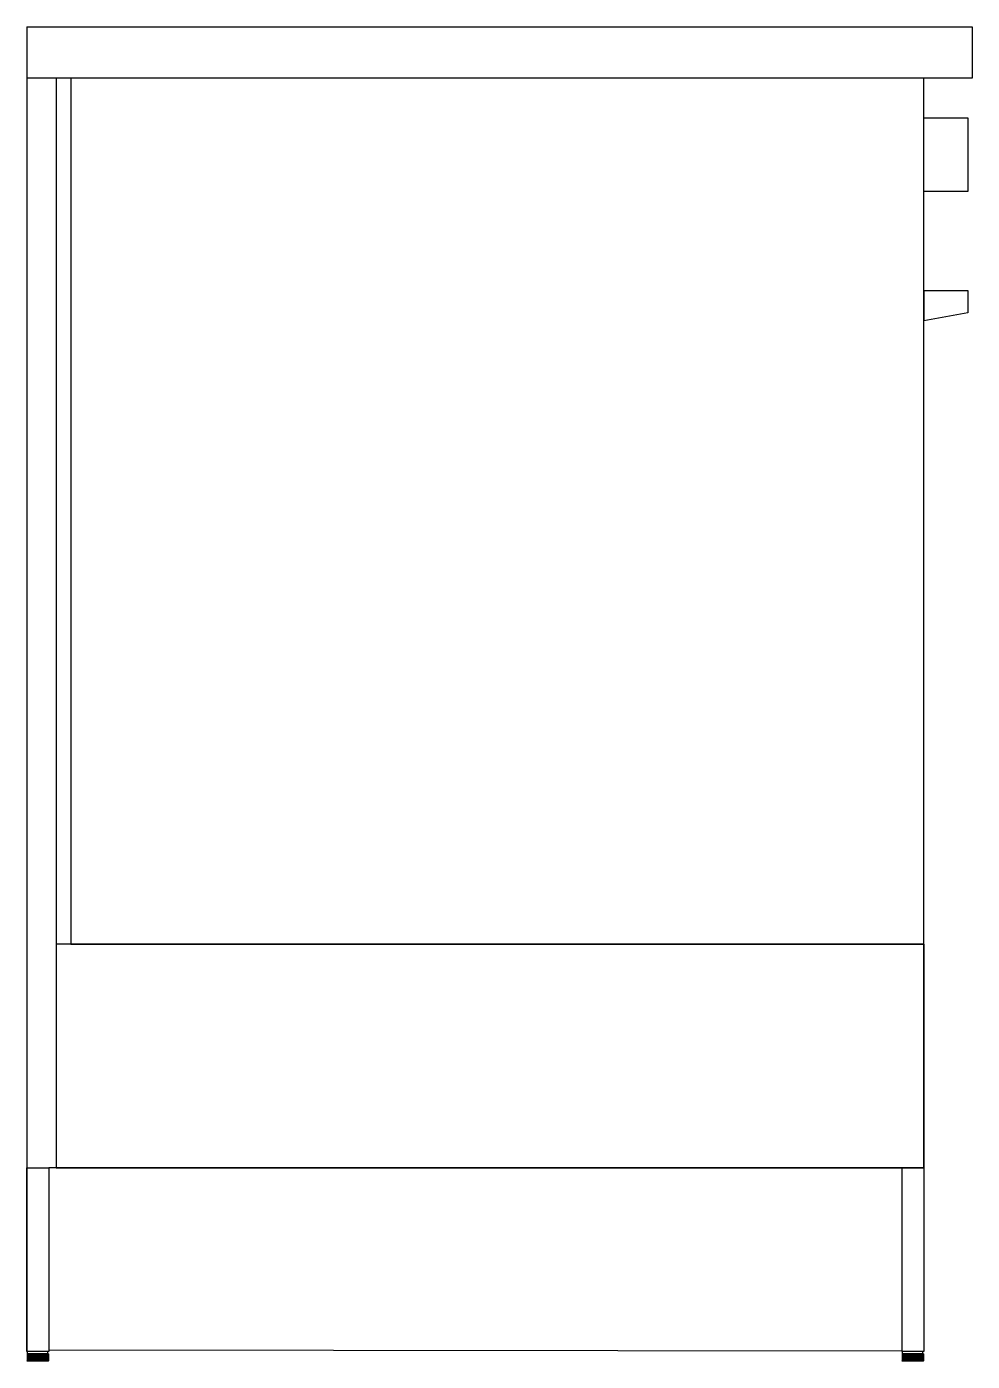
# Model space of a CAD drawing. Header units: millimetres. Extents: x 1912 to 3272, y -106 to 176.
# Drawn here: x 2162 to 2226.3, y -105.9 to -15.1 of the extents above; entities that cross this region are included whole.
import ezdxf

# ---------------------------------------------------------------- set-up
doc = ezdxf.new("R2010")
doc.units = ezdxf.units.MM
doc.layers.add('cassetti', color=1, linetype='Continuous')
doc.layers.add('elementi incassati', color=4, linetype='Continuous')

msp = doc.modelspace()

# ---------------------------------------------------------------- linework, layer by layer
for p, q in [((2162.024, -15.115), (2226.324, -15.115)), ((2162.024, -15.115), (2162.024, -105.215)), ((2226.324, -15.115), (2226.324, -18.615)), ((2226.324, -18.615), (2162.024, -18.615)), ((2164.024, -18.615), (2164.024, -92.715)), ((2223.024, -77.515), (2223.024, -105.215)), ((2162.024, -92.715), (2163.524, -92.715)), ((2162.024, -105.215), (2162.024, -92.715)), ((2163.524, -92.715), (2163.524, -105.215)), ((2221.524, -92.715), (2163.524, -92.715)), ((2223.024, -92.715), (2221.524, -92.715)), ((2221.524, -92.715), (2221.524, -105.215)), ((2163.524, -105.215), (2162.024, -105.215)), ((2163.466, -105.215), (2162.082, -105.215)), ((2221.582, -105.185), (2163.524, -105.115)), ((2223.024, -105.215), (2221.524, -105.215)), ((2222.966, -105.215), (2221.582, -105.215))]:
    msp.add_line(p, q)
at = {"lineweight": 25}
for points in [[(2162.082, -105.362), (2162.082, -105.215)], [(2163.466, -105.362), (2163.466, -105.215)], [(2221.582, -105.362), (2221.582, -105.215)], [(2222.966, -105.362), (2222.966, -105.215)], [(2162.048, -105.362), (2162.048, -105.846), (2162.05, -105.846), (2162.058, -105.846)], [(2162.048, -105.362), (2162.05, -105.362), (2162.058, -105.362)], [(2162.057, -105.858), (2162.055, -105.858), (2162.053, -105.858), (2162.053, -105.854), (2162.049, -105.854), (2162.049, -105.851), (2162.048, -105.851), (2162.048, -105.849), (2162.048, -105.846)], [(2162.057, -105.362), (2162.057, -105.846), (2162.061, -105.846), (2162.063, -105.846), (2162.071, -105.846)], [(2162.057, -105.362), (2162.061, -105.362), (2162.063, -105.362), (2162.071, -105.362)], [(2162.069, -105.858), (2162.065, -105.858), (2162.063, -105.858), (2162.061, -105.858), (2162.061, -105.854), (2162.061, -105.851), (2162.057, -105.851), (2162.057, -105.849), (2162.057, -105.846)], [(2162.057, -105.851), (2162.057, -105.854), (2162.057, -105.858)], [(2163.36, -105.867), (2163.314, -105.867), (2163.264, -105.867), (2163.207, -105.867), (2163.148, -105.867), (2163.086, -105.867), (2163.018, -105.867), (2162.948, -105.867), (2162.878, -105.867), (2162.806, -105.867), (2162.733, -105.867), (2162.661, -105.867), (2162.59, -105.867), (2162.522, -105.867), (2162.457, -105.867), (2162.393, -105.867), (2162.335, -105.867), (2162.279, -105.867), (2162.229, -105.867), (2162.185, -105.867), (2162.145, -105.867), (2162.115, -105.867), (2162.091, -105.867), (2162.073, -105.867), (2162.061, -105.867), (2162.057, -105.867), (2162.057, -105.858)], [(2162.057, -105.858), (2162.057, -105.858)], [(2162.069, -105.88), (2162.065, -105.88), (2162.063, -105.88), (2162.063, -105.875), (2162.061, -105.875), (2162.061, -105.873), (2162.057, -105.873), (2162.057, -105.869), (2162.057, -105.867)], [(2162.069, -105.858), (2162.071, -105.858), (2162.071, -105.854), (2162.071, -105.851), (2162.071, -105.846), (2162.071, -105.362)], [(2163.35, -105.88), (2163.306, -105.88), (2163.254, -105.88), (2163.194, -105.88), (2163.131, -105.88), (2163.068, -105.88), (2162.998, -105.88), (2162.927, -105.88), (2162.853, -105.88), (2162.781, -105.88), (2162.705, -105.88), (2162.633, -105.88), (2162.559, -105.88), (2162.489, -105.88), (2162.423, -105.88), (2162.362, -105.88), (2162.305, -105.88), (2162.249, -105.88), (2162.204, -105.88), (2162.164, -105.88), (2162.132, -105.88), (2162.103, -105.88), (2162.084, -105.88), (2162.071, -105.88), (2162.069, -105.88)], [(2162.098, -105.362), (2162.086, -105.362), (2162.082, -105.362), (2162.078, -105.362), (2162.076, -105.362), (2162.07, -105.362)], [(2162.078, -105.362), (2162.078, -105.846), (2162.082, -105.846), (2162.086, -105.846), (2162.098, -105.846)], [(2162.09, -105.858), (2162.086, -105.858), (2162.084, -105.858), (2162.084, -105.854), (2162.082, -105.854), (2162.082, -105.851), (2162.078, -105.851), (2162.078, -105.849), (2162.078, -105.846)], [(2162.089, -105.858), (2162.091, -105.858), (2162.093, -105.854), (2162.093, -105.851), (2162.097, -105.846), (2162.097, -105.362)], [(2162.132, -105.362), (2162.12, -105.362), (2162.114, -105.362), (2162.113, -105.362), (2162.103, -105.362), (2162.097, -105.362)], [(2162.12, -105.858), (2162.116, -105.858), (2162.114, -105.858), (2162.114, -105.854), (2162.112, -105.854), (2162.112, -105.851), (2162.112, -105.849), (2162.112, -105.846)], [(2162.113, -105.362), (2162.113, -105.846), (2162.114, -105.846), (2162.12, -105.846), (2162.132, -105.846)], [(2162.12, -105.858), (2162.122, -105.858), (2162.126, -105.858), (2162.128, -105.858), (2162.132, -105.851), (2162.132, -105.846), (2162.132, -105.362)], [(2162.177, -105.362), (2162.166, -105.362), (2162.158, -105.362), (2162.156, -105.362), (2162.143, -105.362), (2162.132, -105.362)], [(2162.156, -105.362), (2162.156, -105.846), (2162.158, -105.846), (2162.166, -105.846), (2162.177, -105.846)], [(2162.162, -105.858), (2162.158, -105.858), (2162.158, -105.854), (2162.156, -105.854), (2162.156, -105.851), (2162.156, -105.849), (2162.156, -105.846)], [(2162.162, -105.858), (2162.166, -105.858), (2162.169, -105.858), (2162.171, -105.858), (2162.173, -105.858), (2162.177, -105.851), (2162.177, -105.846), (2162.177, -105.362)], [(2162.234, -105.362), (2162.227, -105.362), (2162.215, -105.362), (2162.21, -105.362), (2162.208, -105.362), (2162.192, -105.362), (2162.177, -105.362)], [(2162.208, -105.362), (2162.208, -105.846), (2162.21, -105.846), (2162.215, -105.846), (2162.227, -105.846), (2162.234, -105.846)], [(2162.213, -105.858), (2162.213, -105.854), (2162.21, -105.854), (2162.21, -105.851), (2162.208, -105.851), (2162.208, -105.849), (2162.208, -105.846)], [(2162.214, -105.858), (2162.219, -105.858), (2162.223, -105.858), (2162.227, -105.858), (2162.229, -105.858), (2162.234, -105.854), (2162.234, -105.846), (2162.234, -105.362)], [(2162.301, -105.362), (2162.292, -105.362), (2162.28, -105.362), (2162.276, -105.362), (2162.272, -105.362), (2162.252, -105.362), (2162.234, -105.362)], [(2162.272, -105.362), (2162.272, -105.846), (2162.276, -105.846), (2162.28, -105.846), (2162.292, -105.846), (2162.301, -105.846)], [(2162.276, -105.854), (2162.272, -105.854), (2162.272, -105.851), (2162.272, -105.849), (2162.272, -105.846)], [(2162.277, -105.854), (2162.28, -105.858), (2162.285, -105.858), (2162.287, -105.858), (2162.293, -105.858), (2162.299, -105.854), (2162.301, -105.846), (2162.301, -105.362)], [(2162.375, -105.362), (2162.363, -105.362), (2162.353, -105.362), (2162.345, -105.362), (2162.343, -105.362), (2162.322, -105.362), (2162.301, -105.362)], [(2162.343, -105.362), (2162.343, -105.846), (2162.345, -105.854), (2162.353, -105.858), (2162.358, -105.858), (2162.365, -105.858), (2162.371, -105.854), (2162.373, -105.851), (2162.375, -105.846), (2162.375, -105.362)], [(2162.343, -105.846), (2162.345, -105.846), (2162.353, -105.846), (2162.363, -105.846), (2162.375, -105.846)], [(2162.457, -105.362), (2162.445, -105.362), (2162.433, -105.362), (2162.425, -105.362), (2162.421, -105.362), (2162.4, -105.362), (2162.375, -105.362)], [(2162.421, -105.362), (2162.421, -105.846), (2162.425, -105.854), (2162.431, -105.858), (2162.438, -105.858), (2162.445, -105.858), (2162.453, -105.854), (2162.457, -105.851), (2162.457, -105.846), (2162.457, -105.362)], [(2162.421, -105.846), (2162.425, -105.846), (2162.433, -105.846), (2162.445, -105.846), (2162.457, -105.846)], [(2162.539, -105.362), (2162.529, -105.362), (2162.52, -105.362), (2162.511, -105.362), (2162.505, -105.362), (2162.482, -105.362), (2162.457, -105.362)], [(2162.505, -105.362), (2162.505, -105.846), (2162.509, -105.854), (2162.516, -105.858), (2162.524, -105.858), (2162.531, -105.858), (2162.539, -105.854), (2162.543, -105.851), (2162.545, -105.846), (2162.545, -105.362)], [(2162.505, -105.846), (2162.511, -105.846), (2162.522, -105.846), (2162.531, -105.846), (2162.545, -105.846)], [(2162.539, -105.362), (2162.543, -105.362), (2162.545, -105.362)], [(2162.636, -105.362), (2162.624, -105.362), (2162.612, -105.362), (2162.602, -105.362), (2162.596, -105.362), (2162.568, -105.362), (2162.544, -105.362)], [(2162.596, -105.362), (2162.596, -105.846), (2162.6, -105.854), (2162.608, -105.858), (2162.612, -105.858), (2162.62, -105.858), (2162.63, -105.854), (2162.632, -105.851), (2162.636, -105.846), (2162.636, -105.362)], [(2162.596, -105.846), (2162.602, -105.846), (2162.612, -105.846), (2162.624, -105.846), (2162.636, -105.846)], [(2162.727, -105.362), (2162.718, -105.362), (2162.705, -105.362), (2162.695, -105.362), (2162.687, -105.362), (2162.661, -105.362), (2162.636, -105.362)], [(2162.687, -105.362), (2162.687, -105.846), (2162.689, -105.854), (2162.697, -105.858), (2162.705, -105.858), (2162.712, -105.858), (2162.723, -105.854), (2162.727, -105.851), (2162.727, -105.846), (2162.727, -105.362)], [(2162.687, -105.846), (2162.695, -105.846), (2162.705, -105.846), (2162.718, -105.846), (2162.727, -105.846)], [(2162.821, -105.362), (2162.811, -105.362), (2162.801, -105.362), (2162.79, -105.362), (2162.781, -105.362), (2162.754, -105.362), (2162.727, -105.362)], [(2162.781, -105.362), (2162.781, -105.846), (2162.783, -105.851), (2162.785, -105.854), (2162.794, -105.858), (2162.801, -105.858), (2162.809, -105.858), (2162.817, -105.854), (2162.821, -105.846), (2162.821, -105.362)], [(2162.781, -105.846), (2162.79, -105.846), (2162.801, -105.846), (2162.811, -105.846), (2162.821, -105.846)], [(2162.916, -105.362), (2162.906, -105.362), (2162.896, -105.362), (2162.884, -105.362), (2162.874, -105.362), (2162.848, -105.362), (2162.82, -105.362)], [(2162.874, -105.362), (2162.874, -105.846), (2162.876, -105.851), (2162.878, -105.854), (2162.89, -105.858), (2162.896, -105.858), (2162.9, -105.858), (2162.91, -105.854), (2162.916, -105.846), (2162.916, -105.362)], [(2162.874, -105.846), (2162.884, -105.846), (2162.896, -105.846), (2162.906, -105.846), (2162.916, -105.846)], [(2163.005, -105.362), (2162.997, -105.362), (2162.987, -105.362), (2162.977, -105.362), (2162.967, -105.362), (2162.941, -105.362), (2162.916, -105.362)], [(2162.967, -105.362), (2162.967, -105.846), (2162.967, -105.851), (2162.971, -105.854), (2162.981, -105.858), (2162.986, -105.858), (2162.996, -105.858), (2163, -105.854), (2163.005, -105.846), (2163.005, -105.362)], [(2162.967, -105.846), (2162.977, -105.846), (2162.987, -105.846), (2162.997, -105.846), (2163.005, -105.846)], [(2163.091, -105.362), (2163.085, -105.362), (2163.077, -105.362), (2163.065, -105.362), (2163.055, -105.362), (2163.029, -105.362), (2163.005, -105.362)], [(2163.055, -105.362), (2163.055, -105.846), (2163.057, -105.851), (2163.061, -105.854), (2163.069, -105.858), (2163.075, -105.858), (2163.081, -105.858), (2163.087, -105.854), (2163.091, -105.846), (2163.091, -105.362)], [(2163.055, -105.846), (2163.065, -105.846), (2163.077, -105.846), (2163.085, -105.846), (2163.091, -105.846)], [(2163.171, -105.362), (2163.169, -105.362), (2163.161, -105.362), (2163.15, -105.362), (2163.139, -105.362), (2163.114, -105.362), (2163.091, -105.362)], [(2163.139, -105.362), (2163.139, -105.846), (2163.141, -105.851), (2163.143, -105.854), (2163.151, -105.858), (2163.155, -105.858), (2163.163, -105.858), (2163.169, -105.854), (2163.171, -105.846), (2163.171, -105.362)], [(2163.139, -105.846), (2163.15, -105.846), (2163.161, -105.846), (2163.169, -105.846), (2163.171, -105.846)], [(2163.245, -105.362), (2163.243, -105.362), (2163.237, -105.362), (2163.228, -105.362), (2163.215, -105.362), (2163.194, -105.362), (2163.171, -105.362)], [(2163.245, -105.854), (2163.241, -105.858), (2163.236, -105.858), (2163.232, -105.858), (2163.226, -105.858), (2163.217, -105.854), (2163.215, -105.846), (2163.215, -105.362)], [(2163.215, -105.846), (2163.228, -105.846), (2163.237, -105.846), (2163.243, -105.846), (2163.245, -105.846)], [(2163.245, -105.854), (2163.245, -105.851), (2163.245, -105.849), (2163.245, -105.846), (2163.245, -105.362)], [(2163.313, -105.362), (2163.312, -105.362), (2163.306, -105.362), (2163.295, -105.362), (2163.285, -105.362), (2163.266, -105.362), (2163.245, -105.362)], [(2163.285, -105.846), (2163.295, -105.846), (2163.306, -105.846), (2163.312, -105.846), (2163.313, -105.846)], [(2163.308, -105.858), (2163.302, -105.858), (2163.3, -105.858), (2163.294, -105.858), (2163.292, -105.858), (2163.288, -105.854), (2163.286, -105.846), (2163.286, -105.362)], [(2163.308, -105.858), (2163.308, -105.854), (2163.312, -105.854), (2163.312, -105.851), (2163.314, -105.851), (2163.314, -105.849), (2163.314, -105.846), (2163.314, -105.362)], [(2163.37, -105.362), (2163.368, -105.362), (2163.36, -105.362), (2163.348, -105.362), (2163.33, -105.362), (2163.314, -105.362)], [(2163.365, -105.858), (2163.363, -105.858), (2163.357, -105.858), (2163.353, -105.858), (2163.352, -105.858), (2163.35, -105.854), (2163.348, -105.846), (2163.348, -105.362)], [(2163.348, -105.846), (2163.36, -105.846), (2163.368, -105.846), (2163.37, -105.846)], [(2163.481, -105.88), (2163.479, -105.88), (2163.466, -105.88), (2163.449, -105.88), (2163.422, -105.88), (2163.392, -105.88), (2163.35, -105.88)], [(2163.493, -105.858), (2163.493, -105.867), (2163.487, -105.867), (2163.477, -105.867), (2163.461, -105.867), (2163.432, -105.867), (2163.399, -105.867), (2163.359, -105.867)], [(2163.365, -105.858), (2163.369, -105.858), (2163.369, -105.854), (2163.371, -105.854), (2163.371, -105.851), (2163.371, -105.849), (2163.371, -105.846), (2163.371, -105.362)], [(2163.42, -105.362), (2163.417, -105.362), (2163.409, -105.362), (2163.399, -105.362), (2163.386, -105.362), (2163.371, -105.362)], [(2163.411, -105.858), (2163.409, -105.858), (2163.407, -105.858), (2163.403, -105.858), (2163.401, -105.858), (2163.399, -105.851), (2163.399, -105.846), (2163.399, -105.362)], [(2163.399, -105.846), (2163.409, -105.846), (2163.417, -105.846), (2163.42, -105.846)], [(2163.411, -105.858), (2163.415, -105.858), (2163.417, -105.854), (2163.417, -105.851), (2163.42, -105.851), (2163.42, -105.849), (2163.42, -105.846), (2163.42, -105.362)], [(2163.461, -105.362), (2163.457, -105.362), (2163.449, -105.362), (2163.441, -105.362), (2163.43, -105.362), (2163.421, -105.362)], [(2163.449, -105.858), (2163.445, -105.858), (2163.443, -105.858), (2163.441, -105.858), (2163.441, -105.851), (2163.441, -105.846), (2163.441, -105.362)], [(2163.441, -105.846), (2163.449, -105.846), (2163.457, -105.846), (2163.461, -105.846)], [(2163.449, -105.858), (2163.451, -105.858), (2163.453, -105.858), (2163.453, -105.854), (2163.456, -105.854), (2163.456, -105.851), (2163.456, -105.849), (2163.46, -105.849), (2163.46, -105.846), (2163.46, -105.362)], [(2163.486, -105.362), (2163.482, -105.362), (2163.478, -105.362), (2163.468, -105.362), (2163.464, -105.362), (2163.46, -105.362)], [(2163.474, -105.858), (2163.472, -105.858), (2163.468, -105.854), (2163.468, -105.851), (2163.468, -105.846), (2163.468, -105.362)], [(2163.468, -105.846), (2163.478, -105.846), (2163.482, -105.846), (2163.486, -105.846)], [(2163.473, -105.858), (2163.477, -105.858), (2163.479, -105.858), (2163.479, -105.854), (2163.481, -105.854), (2163.481, -105.851), (2163.485, -105.851), (2163.485, -105.849), (2163.485, -105.846), (2163.485, -105.362)], [(2163.493, -105.867), (2163.493, -105.869), (2163.493, -105.873), (2163.491, -105.873), (2163.491, -105.875), (2163.487, -105.875), (2163.487, -105.88), (2163.485, -105.88), (2163.481, -105.88)], [(2163.497, -105.362), (2163.495, -105.362), (2163.487, -105.362), (2163.485, -105.362)], [(2163.491, -105.858), (2163.487, -105.858), (2163.487, -105.854), (2163.487, -105.851), (2163.487, -105.846), (2163.487, -105.362)], [(2163.487, -105.846), (2163.495, -105.846), (2163.497, -105.846)], [(2163.497, -105.846), (2163.497, -105.849), (2163.497, -105.851), (2163.497, -105.854), (2163.495, -105.854), (2163.495, -105.858), (2163.493, -105.858), (2163.491, -105.858)], [(2163.493, -105.858), (2163.495, -105.858), (2163.496, -105.858), (2163.496, -105.854), (2163.5, -105.854), (2163.5, -105.851), (2163.5, -105.849), (2163.5, -105.846), (2163.5, -105.362)], [(2163.493, -105.858), (2163.493, -105.858)], [(2163.497, -105.362), (2163.497, -105.846), (2163.5, -105.846)], [(2163.497, -105.362), (2163.5, -105.362)], [(2221.548, -105.362), (2221.548, -105.846), (2221.55, -105.846), (2221.558, -105.846)], [(2221.548, -105.362), (2221.55, -105.362), (2221.558, -105.362)], [(2221.557, -105.858), (2221.555, -105.858), (2221.553, -105.858), (2221.553, -105.854), (2221.549, -105.854), (2221.549, -105.851), (2221.548, -105.851), (2221.548, -105.849), (2221.548, -105.846)], [(2221.557, -105.362), (2221.557, -105.846), (2221.561, -105.846), (2221.563, -105.846), (2221.571, -105.846)], [(2221.557, -105.362), (2221.561, -105.362), (2221.563, -105.362), (2221.571, -105.362)], [(2221.569, -105.858), (2221.565, -105.858), (2221.563, -105.858), (2221.561, -105.858), (2221.561, -105.854), (2221.561, -105.851), (2221.557, -105.851), (2221.557, -105.849), (2221.557, -105.846)], [(2221.557, -105.851), (2221.557, -105.854), (2221.557, -105.858)], [(2222.86, -105.867), (2222.814, -105.867), (2222.764, -105.867), (2222.707, -105.867), (2222.648, -105.867), (2222.586, -105.867), (2222.518, -105.867), (2222.448, -105.867), (2222.378, -105.867), (2222.306, -105.867), (2222.233, -105.867), (2222.161, -105.867), (2222.09, -105.867), (2222.022, -105.867), (2221.957, -105.867), (2221.893, -105.867), (2221.835, -105.867), (2221.779, -105.867), (2221.729, -105.867), (2221.685, -105.867), (2221.645, -105.867), (2221.615, -105.867), (2221.591, -105.867), (2221.573, -105.867), (2221.561, -105.867), (2221.557, -105.867), (2221.557, -105.858)], [(2221.557, -105.858), (2221.557, -105.858)], [(2221.569, -105.88), (2221.565, -105.88), (2221.563, -105.88), (2221.563, -105.875), (2221.561, -105.875), (2221.561, -105.873), (2221.557, -105.873), (2221.557, -105.869), (2221.557, -105.867)], [(2221.569, -105.858), (2221.571, -105.858), (2221.571, -105.854), (2221.571, -105.851), (2221.571, -105.846), (2221.571, -105.362)], [(2222.85, -105.88), (2222.806, -105.88), (2222.754, -105.88), (2222.694, -105.88), (2222.631, -105.88), (2222.568, -105.88), (2222.498, -105.88), (2222.427, -105.88), (2222.353, -105.88), (2222.281, -105.88), (2222.205, -105.88), (2222.133, -105.88), (2222.059, -105.88), (2221.989, -105.88), (2221.923, -105.88), (2221.862, -105.88), (2221.805, -105.88), (2221.749, -105.88), (2221.704, -105.88), (2221.664, -105.88), (2221.632, -105.88), (2221.603, -105.88), (2221.584, -105.88), (2221.571, -105.88), (2221.569, -105.88)], [(2221.598, -105.362), (2221.586, -105.362), (2221.582, -105.362), (2221.578, -105.362), (2221.576, -105.362), (2221.57, -105.362)], [(2221.578, -105.362), (2221.578, -105.846), (2221.582, -105.846), (2221.586, -105.846), (2221.598, -105.846)], [(2221.59, -105.858), (2221.586, -105.858), (2221.584, -105.858), (2221.584, -105.854), (2221.582, -105.854), (2221.582, -105.851), (2221.578, -105.851), (2221.578, -105.849), (2221.578, -105.846)], [(2221.589, -105.858), (2221.591, -105.858), (2221.593, -105.854), (2221.593, -105.851), (2221.597, -105.846), (2221.597, -105.362)], [(2221.632, -105.362), (2221.62, -105.362), (2221.614, -105.362), (2221.613, -105.362), (2221.603, -105.362), (2221.597, -105.362)], [(2221.62, -105.858), (2221.616, -105.858), (2221.614, -105.858), (2221.614, -105.854), (2221.612, -105.854), (2221.612, -105.851), (2221.612, -105.849), (2221.612, -105.846)], [(2221.613, -105.362), (2221.613, -105.846), (2221.614, -105.846), (2221.62, -105.846), (2221.632, -105.846)], [(2221.62, -105.858), (2221.622, -105.858), (2221.626, -105.858), (2221.628, -105.858), (2221.632, -105.851), (2221.632, -105.846), (2221.632, -105.362)], [(2221.677, -105.362), (2221.666, -105.362), (2221.658, -105.362), (2221.656, -105.362), (2221.643, -105.362), (2221.632, -105.362)], [(2221.656, -105.362), (2221.656, -105.846), (2221.658, -105.846), (2221.666, -105.846), (2221.677, -105.846)], [(2221.662, -105.858), (2221.658, -105.858), (2221.658, -105.854), (2221.656, -105.854), (2221.656, -105.851), (2221.656, -105.849), (2221.656, -105.846)], [(2221.662, -105.858), (2221.666, -105.858), (2221.669, -105.858), (2221.671, -105.858), (2221.673, -105.858), (2221.677, -105.851), (2221.677, -105.846), (2221.677, -105.362)], [(2221.734, -105.362), (2221.727, -105.362), (2221.715, -105.362), (2221.71, -105.362), (2221.708, -105.362), (2221.692, -105.362), (2221.677, -105.362)], [(2221.708, -105.362), (2221.708, -105.846), (2221.71, -105.846), (2221.715, -105.846), (2221.727, -105.846), (2221.734, -105.846)], [(2221.713, -105.858), (2221.713, -105.854), (2221.71, -105.854), (2221.71, -105.851), (2221.708, -105.851), (2221.708, -105.849), (2221.708, -105.846)], [(2221.714, -105.858), (2221.719, -105.858), (2221.723, -105.858), (2221.727, -105.858), (2221.729, -105.858), (2221.734, -105.854), (2221.734, -105.846), (2221.734, -105.362)], [(2221.801, -105.362), (2221.792, -105.362), (2221.78, -105.362), (2221.776, -105.362), (2221.772, -105.362), (2221.752, -105.362), (2221.734, -105.362)], [(2221.772, -105.362), (2221.772, -105.846), (2221.776, -105.846), (2221.78, -105.846), (2221.792, -105.846), (2221.801, -105.846)], [(2221.776, -105.854), (2221.772, -105.854), (2221.772, -105.851), (2221.772, -105.849), (2221.772, -105.846)], [(2221.777, -105.854), (2221.78, -105.858), (2221.785, -105.858), (2221.787, -105.858), (2221.793, -105.858), (2221.799, -105.854), (2221.801, -105.846), (2221.801, -105.362)], [(2221.875, -105.362), (2221.863, -105.362), (2221.853, -105.362), (2221.845, -105.362), (2221.843, -105.362), (2221.822, -105.362), (2221.801, -105.362)], [(2221.843, -105.362), (2221.843, -105.846), (2221.845, -105.854), (2221.853, -105.858), (2221.858, -105.858), (2221.865, -105.858), (2221.871, -105.854), (2221.873, -105.851), (2221.875, -105.846), (2221.875, -105.362)], [(2221.843, -105.846), (2221.845, -105.846), (2221.853, -105.846), (2221.863, -105.846), (2221.875, -105.846)], [(2221.957, -105.362), (2221.945, -105.362), (2221.933, -105.362), (2221.925, -105.362), (2221.921, -105.362), (2221.9, -105.362), (2221.875, -105.362)], [(2221.921, -105.362), (2221.921, -105.846), (2221.925, -105.854), (2221.931, -105.858), (2221.938, -105.858), (2221.945, -105.858), (2221.953, -105.854), (2221.957, -105.851), (2221.957, -105.846), (2221.957, -105.362)], [(2221.921, -105.846), (2221.925, -105.846), (2221.933, -105.846), (2221.945, -105.846), (2221.957, -105.846)], [(2222.039, -105.362), (2222.029, -105.362), (2222.02, -105.362), (2222.011, -105.362), (2222.005, -105.362), (2221.982, -105.362), (2221.957, -105.362)], [(2222.005, -105.362), (2222.005, -105.846), (2222.009, -105.854), (2222.016, -105.858), (2222.024, -105.858), (2222.031, -105.858), (2222.039, -105.854), (2222.043, -105.851), (2222.045, -105.846), (2222.045, -105.362)], [(2222.005, -105.846), (2222.011, -105.846), (2222.022, -105.846), (2222.031, -105.846), (2222.045, -105.846)], [(2222.039, -105.362), (2222.043, -105.362), (2222.045, -105.362)], [(2222.136, -105.362), (2222.124, -105.362), (2222.112, -105.362), (2222.102, -105.362), (2222.096, -105.362), (2222.068, -105.362), (2222.044, -105.362)], [(2222.096, -105.362), (2222.096, -105.846), (2222.1, -105.854), (2222.108, -105.858), (2222.112, -105.858), (2222.12, -105.858), (2222.13, -105.854), (2222.132, -105.851), (2222.136, -105.846), (2222.136, -105.362)], [(2222.096, -105.846), (2222.102, -105.846), (2222.112, -105.846), (2222.124, -105.846), (2222.136, -105.846)], [(2222.227, -105.362), (2222.218, -105.362), (2222.205, -105.362), (2222.195, -105.362), (2222.187, -105.362), (2222.161, -105.362), (2222.136, -105.362)], [(2222.187, -105.362), (2222.187, -105.846), (2222.189, -105.854), (2222.197, -105.858), (2222.205, -105.858), (2222.212, -105.858), (2222.223, -105.854), (2222.227, -105.851), (2222.227, -105.846), (2222.227, -105.362)], [(2222.187, -105.846), (2222.195, -105.846), (2222.205, -105.846), (2222.218, -105.846), (2222.227, -105.846)], [(2222.321, -105.362), (2222.311, -105.362), (2222.301, -105.362), (2222.29, -105.362), (2222.281, -105.362), (2222.254, -105.362), (2222.227, -105.362)], [(2222.281, -105.362), (2222.281, -105.846), (2222.283, -105.851), (2222.285, -105.854), (2222.294, -105.858), (2222.301, -105.858), (2222.309, -105.858), (2222.317, -105.854), (2222.321, -105.846), (2222.321, -105.362)], [(2222.281, -105.846), (2222.29, -105.846), (2222.301, -105.846), (2222.311, -105.846), (2222.321, -105.846)], [(2222.416, -105.362), (2222.406, -105.362), (2222.396, -105.362), (2222.384, -105.362), (2222.374, -105.362), (2222.348, -105.362), (2222.32, -105.362)], [(2222.374, -105.362), (2222.374, -105.846), (2222.376, -105.851), (2222.378, -105.854), (2222.39, -105.858), (2222.396, -105.858), (2222.4, -105.858), (2222.41, -105.854), (2222.416, -105.846), (2222.416, -105.362)], [(2222.374, -105.846), (2222.384, -105.846), (2222.396, -105.846), (2222.406, -105.846), (2222.416, -105.846)], [(2222.505, -105.362), (2222.497, -105.362), (2222.487, -105.362), (2222.477, -105.362), (2222.467, -105.362), (2222.441, -105.362), (2222.416, -105.362)], [(2222.467, -105.362), (2222.467, -105.846), (2222.467, -105.851), (2222.471, -105.854), (2222.481, -105.858), (2222.486, -105.858), (2222.496, -105.858), (2222.5, -105.854), (2222.505, -105.846), (2222.505, -105.362)], [(2222.467, -105.846), (2222.477, -105.846), (2222.487, -105.846), (2222.497, -105.846), (2222.505, -105.846)], [(2222.591, -105.362), (2222.585, -105.362), (2222.577, -105.362), (2222.565, -105.362), (2222.555, -105.362), (2222.529, -105.362), (2222.505, -105.362)], [(2222.555, -105.362), (2222.555, -105.846), (2222.557, -105.851), (2222.561, -105.854), (2222.569, -105.858), (2222.575, -105.858), (2222.581, -105.858), (2222.587, -105.854), (2222.591, -105.846), (2222.591, -105.362)], [(2222.555, -105.846), (2222.565, -105.846), (2222.577, -105.846), (2222.585, -105.846), (2222.591, -105.846)], [(2222.671, -105.362), (2222.669, -105.362), (2222.661, -105.362), (2222.65, -105.362), (2222.639, -105.362), (2222.614, -105.362), (2222.591, -105.362)], [(2222.639, -105.362), (2222.639, -105.846), (2222.641, -105.851), (2222.643, -105.854), (2222.651, -105.858), (2222.655, -105.858), (2222.663, -105.858), (2222.669, -105.854), (2222.671, -105.846), (2222.671, -105.362)], [(2222.639, -105.846), (2222.65, -105.846), (2222.661, -105.846), (2222.669, -105.846), (2222.671, -105.846)], [(2222.745, -105.362), (2222.743, -105.362), (2222.737, -105.362), (2222.728, -105.362), (2222.715, -105.362), (2222.694, -105.362), (2222.671, -105.362)], [(2222.745, -105.854), (2222.741, -105.858), (2222.736, -105.858), (2222.732, -105.858), (2222.726, -105.858), (2222.717, -105.854), (2222.715, -105.846), (2222.715, -105.362)], [(2222.715, -105.846), (2222.728, -105.846), (2222.737, -105.846), (2222.743, -105.846), (2222.745, -105.846)], [(2222.745, -105.854), (2222.745, -105.851), (2222.745, -105.849), (2222.745, -105.846), (2222.745, -105.362)], [(2222.813, -105.362), (2222.812, -105.362), (2222.806, -105.362), (2222.795, -105.362), (2222.785, -105.362), (2222.766, -105.362), (2222.745, -105.362)], [(2222.785, -105.846), (2222.795, -105.846), (2222.806, -105.846), (2222.812, -105.846), (2222.813, -105.846)], [(2222.808, -105.858), (2222.802, -105.858), (2222.8, -105.858), (2222.794, -105.858), (2222.792, -105.858), (2222.788, -105.854), (2222.786, -105.846), (2222.786, -105.362)], [(2222.808, -105.858), (2222.808, -105.854), (2222.812, -105.854), (2222.812, -105.851), (2222.814, -105.851), (2222.814, -105.849), (2222.814, -105.846), (2222.814, -105.362)], [(2222.87, -105.362), (2222.868, -105.362), (2222.86, -105.362), (2222.848, -105.362), (2222.83, -105.362), (2222.814, -105.362)], [(2222.865, -105.858), (2222.863, -105.858), (2222.857, -105.858), (2222.853, -105.858), (2222.852, -105.858), (2222.85, -105.854), (2222.848, -105.846), (2222.848, -105.362)], [(2222.848, -105.846), (2222.86, -105.846), (2222.868, -105.846), (2222.87, -105.846)], [(2222.981, -105.88), (2222.979, -105.88), (2222.966, -105.88), (2222.949, -105.88), (2222.922, -105.88), (2222.892, -105.88), (2222.85, -105.88)], [(2222.993, -105.858), (2222.993, -105.867), (2222.987, -105.867), (2222.977, -105.867), (2222.961, -105.867), (2222.932, -105.867), (2222.899, -105.867), (2222.859, -105.867)], [(2222.865, -105.858), (2222.869, -105.858), (2222.869, -105.854), (2222.871, -105.854), (2222.871, -105.851), (2222.871, -105.849), (2222.871, -105.846), (2222.871, -105.362)], [(2222.92, -105.362), (2222.917, -105.362), (2222.909, -105.362), (2222.899, -105.362), (2222.886, -105.362), (2222.871, -105.362)], [(2222.911, -105.858), (2222.909, -105.858), (2222.907, -105.858), (2222.903, -105.858), (2222.901, -105.858), (2222.899, -105.851), (2222.899, -105.846), (2222.899, -105.362)], [(2222.899, -105.846), (2222.909, -105.846), (2222.917, -105.846), (2222.92, -105.846)], [(2222.911, -105.858), (2222.915, -105.858), (2222.917, -105.854), (2222.917, -105.851), (2222.92, -105.851), (2222.92, -105.849), (2222.92, -105.846), (2222.92, -105.362)], [(2222.961, -105.362), (2222.957, -105.362), (2222.949, -105.362), (2222.941, -105.362), (2222.93, -105.362), (2222.921, -105.362)], [(2222.949, -105.858), (2222.945, -105.858), (2222.943, -105.858), (2222.941, -105.858), (2222.941, -105.851), (2222.941, -105.846), (2222.941, -105.362)], [(2222.941, -105.846), (2222.949, -105.846), (2222.957, -105.846), (2222.961, -105.846)], [(2222.949, -105.858), (2222.951, -105.858), (2222.953, -105.858), (2222.953, -105.854), (2222.956, -105.854), (2222.956, -105.851), (2222.956, -105.849), (2222.96, -105.849), (2222.96, -105.846), (2222.96, -105.362)], [(2222.986, -105.362), (2222.982, -105.362), (2222.978, -105.362), (2222.968, -105.362), (2222.964, -105.362), (2222.96, -105.362)], [(2222.974, -105.858), (2222.972, -105.858), (2222.968, -105.854), (2222.968, -105.851), (2222.968, -105.846), (2222.968, -105.362)], [(2222.968, -105.846), (2222.978, -105.846), (2222.982, -105.846), (2222.986, -105.846)], [(2222.973, -105.858), (2222.977, -105.858), (2222.979, -105.858), (2222.979, -105.854), (2222.981, -105.854), (2222.981, -105.851), (2222.985, -105.851), (2222.985, -105.849), (2222.985, -105.846), (2222.985, -105.362)], [(2222.993, -105.867), (2222.993, -105.869), (2222.993, -105.873), (2222.991, -105.873), (2222.991, -105.875), (2222.987, -105.875), (2222.987, -105.88), (2222.985, -105.88), (2222.981, -105.88)], [(2222.997, -105.362), (2222.995, -105.362), (2222.987, -105.362), (2222.985, -105.362)], [(2222.991, -105.858), (2222.987, -105.858), (2222.987, -105.854), (2222.987, -105.851), (2222.987, -105.846), (2222.987, -105.362)], [(2222.987, -105.846), (2222.995, -105.846), (2222.997, -105.846)], [(2222.997, -105.846), (2222.997, -105.849), (2222.997, -105.851), (2222.997, -105.854), (2222.995, -105.854), (2222.995, -105.858), (2222.993, -105.858), (2222.991, -105.858)], [(2222.993, -105.858), (2222.995, -105.858), (2222.996, -105.858), (2222.996, -105.854), (2223, -105.854), (2223, -105.851), (2223, -105.849), (2223, -105.846), (2223, -105.362)], [(2222.993, -105.858), (2222.993, -105.858)], [(2222.997, -105.362), (2222.997, -105.846), (2223, -105.846)], [(2222.997, -105.362), (2223, -105.362)]]:
    msp.add_lwpolyline(points, dxfattribs=at)
at = {"layer": 'cassetti'}
for p, q in [((2223.024, -77.515), (2164.024, -77.515)), ((2164.024, -77.515), (2164.024, -92.715)), ((2223.024, -92.715), (2223.024, -77.515)), ((2164.024, -92.715), (2223.024, -92.715))]:
    msp.add_line(p, q, dxfattribs=at)
at = {"layer": 'elementi incassati'}
for p, q in [((2223.024, -18.615), (2165.024, -18.615)), ((2165.024, -18.615), (2165.024, -77.515)), ((2223.024, -77.515), (2223.024, -18.615)), ((2223.024, -21.315), (2226.024, -21.315)), ((2226.024, -21.315), (2226.024, -26.318)), ((2226.024, -26.318), (2223.024, -26.318)), ((2223.024, -33.064), (2223.024, -35.125)), ((2223.024, -33.064), (2226.024, -33.064)), ((2226.024, -33.064), (2226.024, -34.564)), ((2226.024, -34.564), (2223.024, -35.125)), ((2165.024, -77.515), (2223.024, -77.515))]:
    msp.add_line(p, q, dxfattribs=at)

doc.saveas('drawing.dxf')
